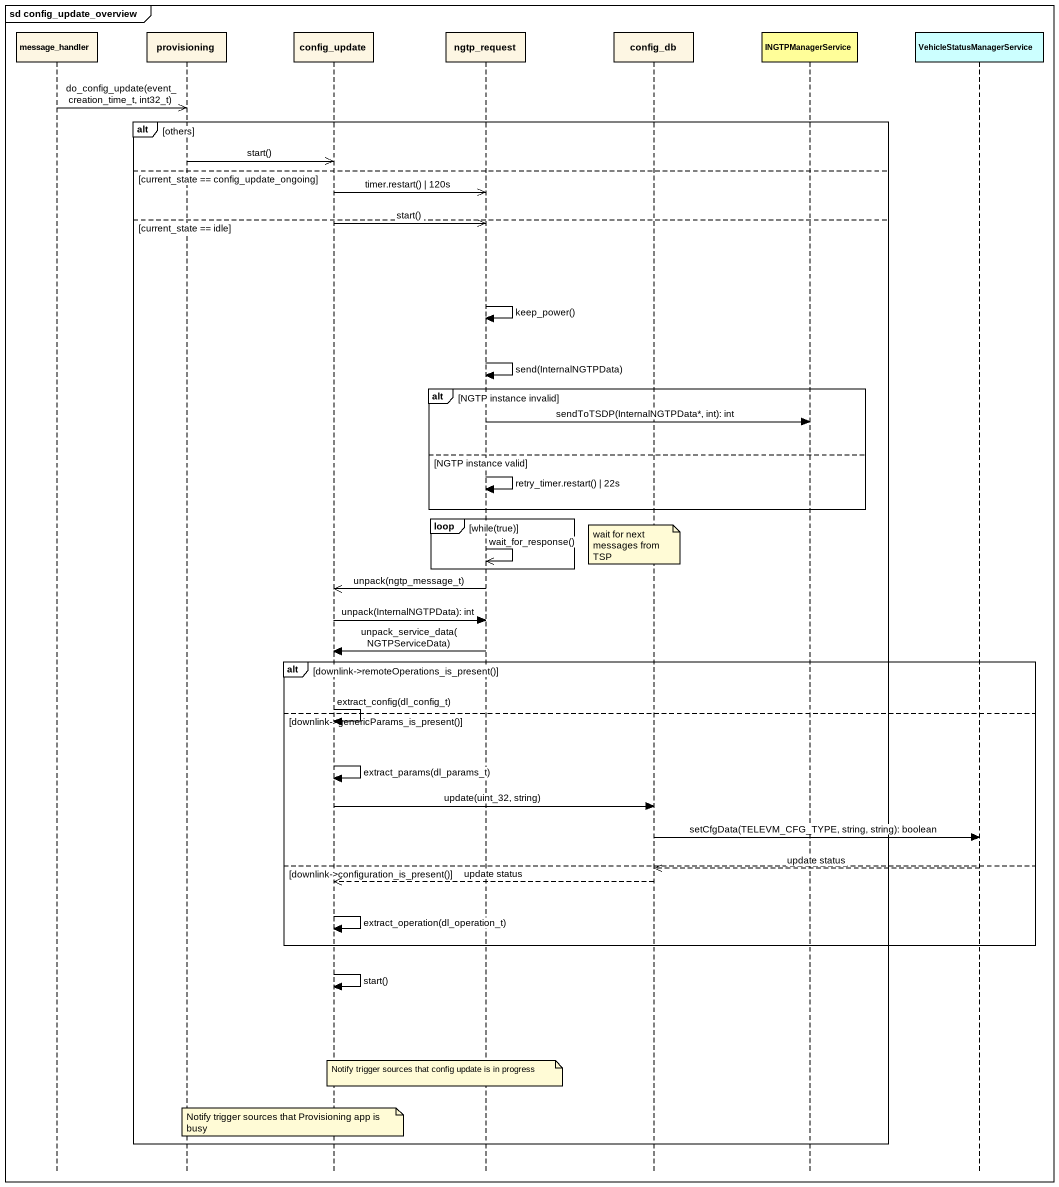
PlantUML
@startuml
mainframe sd config_update_overview
hide footbox
participant message_handler
participant provisioning
participant config_update
participant ngtp_request
participant config_db
participant INGTPManagerService #FFFE99
participant VehicleStatusManagerService #CCFFFF

message_handler ->> provisioning : do_config_update(event_creation_time_t, int32_t)
alt others
  provisioning ->> config_update : start()
else current_state == config_update_ongoing
  config_update ->> ngtp_request : timer.restart() | 120s
else current_state == idle
  config_update ->> ngtp_request : start()
  ngtp_request -> ngtp_request : keep_power()
  ngtp_request -> ngtp_request : send(InternalNGTPData)
  alt NGTP instance invalid
    ngtp_request -> INGTPManagerService : sendToTSDP(InternalNGTPData*, int): int
  else NGTP instance valid
    ngtp_request -> ngtp_request : retry_timer.restart() | 22s
  end
  loop while(true)
    note over config_db : wait for next messages from TSP
    ngtp_request ->> ngtp_request : wait_for_response()
  end
  ngtp_request ->> config_update : unpack(ngtp_message_t)
  config_update -> ngtp_request : unpack(InternalNGTPData): int
  ngtp_request -> config_update : unpack_service_data(NGTPServiceData)
  alt downlink->remoteOperations_is_present()
    config_update -> config_update : extract_config(dl_config_t)
  else downlink->genericParams_is_present()
    config_update -> config_update : extract_params(dl_params_t)
    config_update -> config_db : update(uint_32, string)
    config_db -> VehicleStatusManagerService : setCfgData(TELEVM_CFG_TYPE, string, string): boolean
  else downlink->configuration_is_present()
    VehicleStatusManagerService -->> config_db : update status
    config_db -->> config_update : update status
    config_update -> config_update : extract_operation(dl_operation_t)
  end
  config_update -> config_update : start()
  note over ngtp_request : Notify trigger sources that config update is in progress
  note over config_update : Notify trigger sources that Provisioning app is busy
end
@enduml
